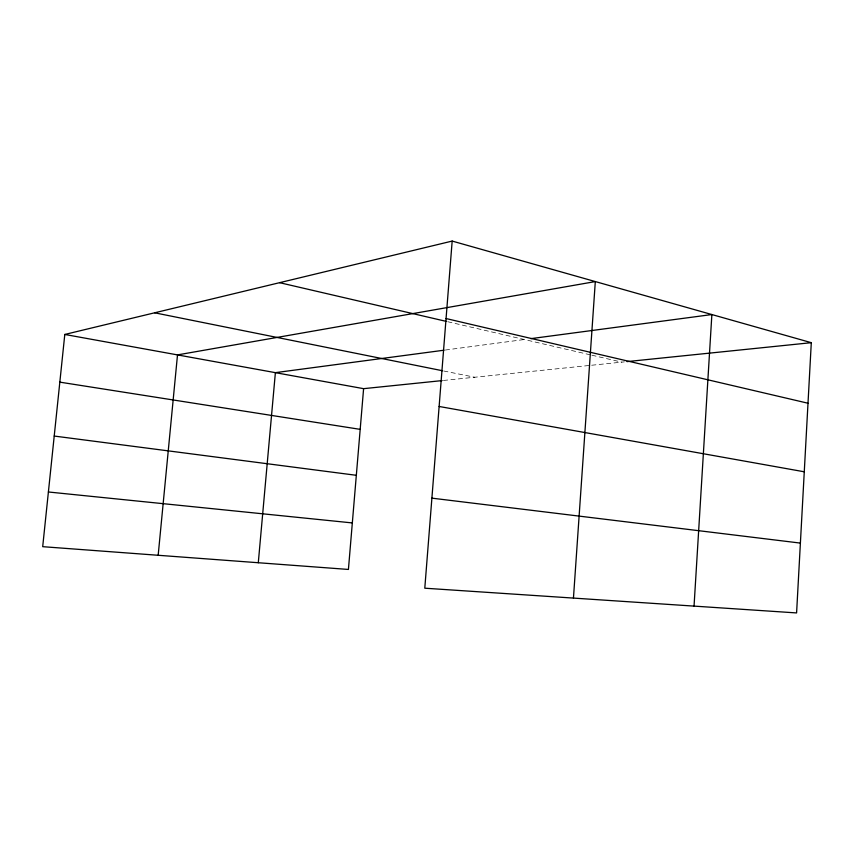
<?xml version="1.0" encoding="UTF-8"?>
<svg xmlns="http://www.w3.org/2000/svg" width="854" height="854" viewBox="0 0 854 854"><rect width="100%" height="100%" fill="white"/><g stroke="black" fill="none" stroke-linecap="round" stroke-linejoin="round"><path stroke-width="0.64" stroke-dasharray="4.27 3.2" d="M445.34 350.033L524.324 339.518M443.439 380.457L590.402 365.363M591.705 365.234L624.381 361.872M443.76 370.999L474.792 377.244M447.795 321.744L590.584 354.901M591.886 355.2L621.765 362.139"/><path stroke-width="1.28" d="M811.3 342.678L796.59 612.926L424.79 588.203L452.172 241.074L811.3 342.678L626.996 361.605M694.046 606.105L711.873 314.55L530.857 338.643M573.45 598.088L595.313 281.574L177.504 354.901L158.171 555.281M442.126 380.596L363.601 388.666L348.421 569.447L42.7 546.677L64.797 334.458L452.172 241.074M258.292 562.733L275.383 372.654L444.037 350.204M48.4 491.989L352.328 522.926M431.9 498.149L800.39 543.091M54.218 436.052L356.331 475.304M59.833 382.144L360.185 429.359M439.127 406.472L804.276 471.792M64.797 334.458L363.601 388.666M154.638 312.799L442.468 370.732M279.589 282.674L446.503 321.435M446.055 318.542L808.001 403.227"/></g></svg>
